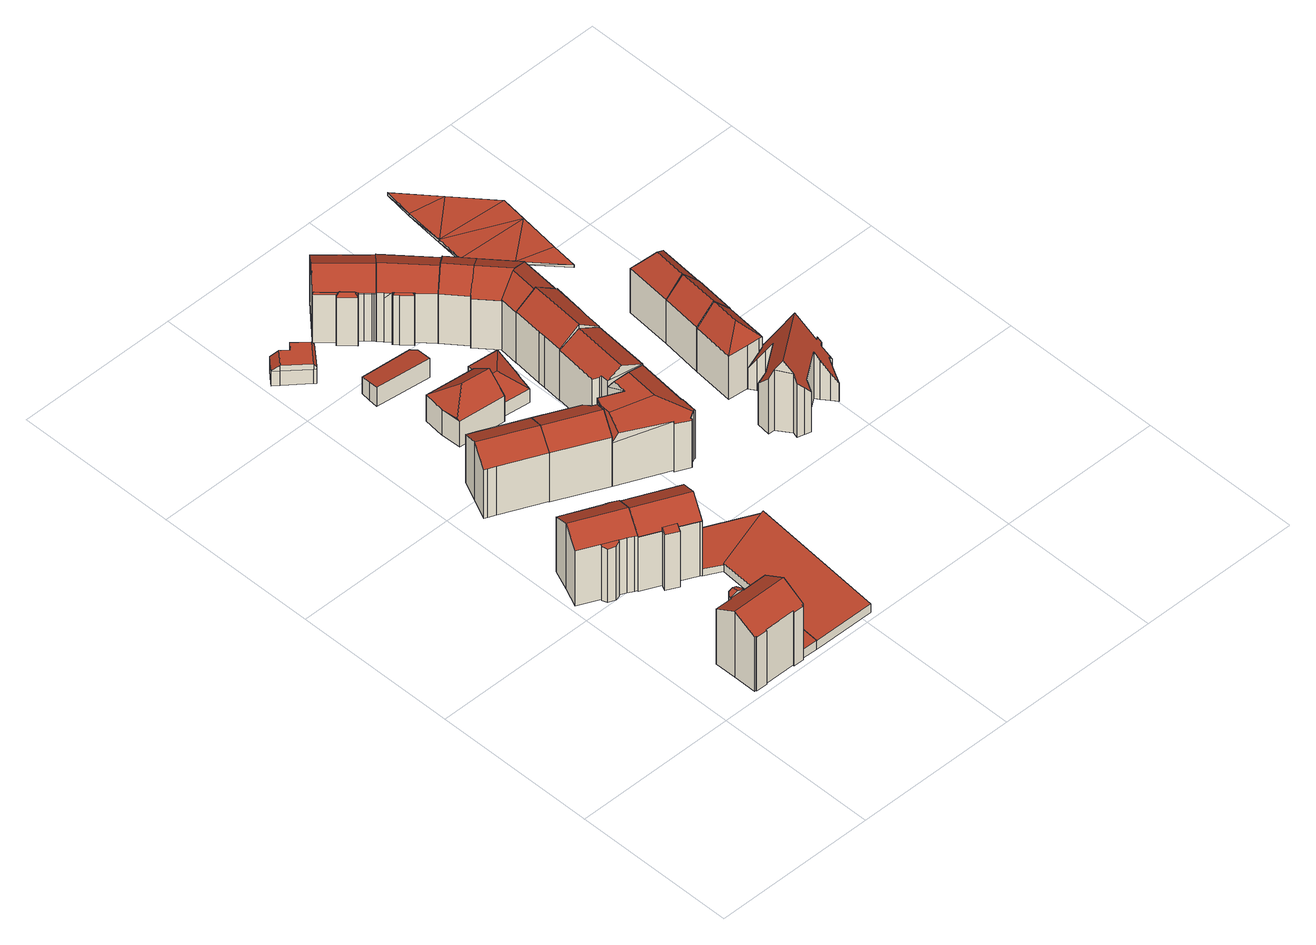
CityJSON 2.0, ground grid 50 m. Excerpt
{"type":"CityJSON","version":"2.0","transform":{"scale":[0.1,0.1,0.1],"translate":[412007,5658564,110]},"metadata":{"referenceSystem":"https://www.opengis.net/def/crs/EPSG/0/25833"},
"CityObjects":{
"building1":{"type":"Building","attributes":{"Gemeindeschluessel":14612000,"Geometrietyp2DReferenz":"3000","function":"31001_9998","roofType":"9999"},"children":["building1-1","building1-2"]},
"building1-1":{"type":"BuildingPart","attributes":{"Dachtyp_tdc":"tdcGableRoof","Dachneigung":29.78,"QualitaetDacherkennung":93,"Geometrietyp2DReferenz":"3000","measuredHeight":23.38,"roofType":"3100"},"parents":["building1"],"geometry":[{"type":"MultiSurface","lod":"2","boundaries":[[[0,1,2,3,4,5,6,7,8,9,10,11]],[[11,12,13,14,15,16,0]],[[17,18,19,20,21,22,23,24,25,26,27,28,29,30,31,32,33]],[[0,16,32,31]],[[16,15,33,32]],[[15,14,17,33]],[[13,12,19,18]],[[12,11,20,19]],[[11,10,21,20]],[[10,9,22,21]],[[9,8,23,22]],[[8,7,24,23]],[[7,6,25,24]],[[6,5,26,25]],[[5,4,27,26]],[[4,3,28,27]],[[3,2,29,28]],[[2,1,30,29]],[[1,0,31,30]]],"semantics":{"surfaces":[{"type":"RoofSurface"},{"type":"GroundSurface"},{"type":"WallSurface"}],"values":[0,0,1,2,2,2,2,2,2,2,2,2,2,2,2,2,2,2,2]}}]},
"building1-2":{"type":"BuildingPart","attributes":{"Dachtyp_tdc":"tdcFreeFormRoof","Dachneigung":18.07,"QualitaetDacherkennung":51,"Geometrietyp2DReferenz":"3000","measuredHeight":20.71,"roofType":"5000"},"parents":["building1"],"geometry":[{"type":"MultiSurface","lod":"2","boundaries":[[[34,35,13,18,36]],[[37,38,39,17,14]],[[38,40,41,39]],[[40,42,43,41]],[[42,34,36,43]],[[44,45,40,38,37]],[[35,34,42,45,44]],[[42,40,45]],[[37,35,44]],[[36,18,17,39,41,43]]],"semantics":{"surfaces":[{"type":"WallSurface"},{"type":"RoofSurface"},{"type":"GroundSurface"}],"values":[0,0,0,0,0,1,1,0,0,2]}}]},
"building2":{"type":"Building","attributes":{"Gemeindeschluessel":14612000,"Geometrietyp2DReferenz":"3000","function":"31001_9998","roofType":"9999"},"children":["building2-1","building2-2"]},
"building2-1":{"type":"BuildingPart","attributes":{"Dachtyp_tdc":"tdcPolyFlatRoof","Dachneigung":26.09,"QualitaetDacherkennung":34,"Geometrietyp2DReferenz":"3000","measuredHeight":19.58,"roofType":"2100"},"parents":["building2"],"geometry":[{"type":"MultiSurface","lod":"2","boundaries":[[[46,47,48,49,50]],[[51,52,53,54,55]],[[52,56,57,53]],[[56,58,59,57]],[[58,46,50,59]],[[58,56,52,51,47,46]],[[50,49,54,53,57,59]]],"semantics":{"surfaces":[{"type":"WallSurface"},{"type":"RoofSurface"},{"type":"GroundSurface"}],"values":[0,0,0,0,0,1,2]}}]},
"building2-2":{"type":"BuildingPart","attributes":{"Dachtyp_tdc":"tdcGableRoof","Dachneigung":29.69,"QualitaetDacherkennung":85,"Geometrietyp2DReferenz":"3000","measuredHeight":23.3,"roofType":"3100"},"parents":["building2"],"geometry":[{"type":"MultiSurface","lod":"2","boundaries":[[[60,55,54,61]],[[48,62,63,49]],[[62,64,65,63]],[[64,66,67,65]],[[66,68,69,67]],[[68,70,71,69]],[[70,72,73,71]],[[72,74,75,73]],[[74,76,77,75]],[[76,78,79,77]],[[78,80,81,79]],[[80,82,83,81]],[[82,84,85,83]],[[84,60,61,85]],[[80,78,76,74,72,70,68,66,64]],[[64,62,48,55,60,84,82,80]],[[61,54,49,63,65,67,69,71,73,75,77,79,81,83,85]]],"semantics":{"surfaces":[{"type":"WallSurface"},{"type":"RoofSurface"},{"type":"GroundSurface"}],"values":[0,0,0,0,0,0,0,0,0,0,0,0,0,0,1,1,2]}}]},
"building3":{"type":"Building","attributes":{"Gemeindeschluessel":14612000,"Geometrietyp2DReferenz":"3000","function":"31001_9998","roofType":"9999"},"children":["building3-1","building3-2"]},
"building3-1":{"type":"BuildingPart","attributes":{"Dachtyp_tdc":"tdcPolyFlatRoof","Dachneigung":24.44,"QualitaetDacherkennung":54,"Geometrietyp2DReferenz":"3000","measuredHeight":20.65,"roofType":"2100"},"parents":["building3"],"geometry":[{"type":"MultiSurface","lod":"2","boundaries":[[[86,87,88,89,90]],[[91,92,93,94,95]],[[92,86,90,93]],[[92,91,87,86]],[[90,89,94,93]]],"semantics":{"surfaces":[{"type":"WallSurface"},{"type":"RoofSurface"},{"type":"GroundSurface"}],"values":[0,0,0,1,2]}}]},
"building3-2":{"type":"BuildingPart","attributes":{"Dachtyp_tdc":"tdcGableRoof","Dachneigung":29.99,"QualitaetDacherkennung":83,"Geometrietyp2DReferenz":"3000","measuredHeight":23.32,"roofType":"3100"},"parents":["building3"],"geometry":[{"type":"MultiSurface","lod":"2","boundaries":[[[96,97,98,99]],[[97,100,101,98]],[[100,95,94,101]],[[88,102,103,89]],[[102,104,105,103]],[[104,106,107,105]],[[106,96,99,107]],[[96,108,109,110]],[[111,112,113,114,110,109,115,116,117,118]],[[95,111,118,88]],[[118,117,88]],[[88,117,116,102]],[[102,116,115,104]],[[104,115,109,108,106]],[[97,114,113,100]],[[96,110,114,97]],[[100,113,112,95]],[[112,111,95]],[[106,108,96]],[[99,98,101,94,89,103,105,107]]],"semantics":{"surfaces":[{"type":"WallSurface"},{"type":"RoofSurface"},{"type":"GroundSurface"}],"values":[0,0,0,0,0,0,0,1,1,0,0,0,0,0,0,0,0,0,0,2]}}]},
"building4":{"type":"Building","attributes":{"Dachtyp_tdc":"tdcGableRoof","Gemeindeschluessel":14612000,"Dachneigung":28.58,"QualitaetDacherkennung":85,"Geometrietyp2DReferenz":"3000","measuredHeight":20.86,"function":"31001_9998","roofType":"3100"},"geometry":[{"type":"Solid","lod":"2","boundaries":[[[[119,120,121,122]],[[120,123,124,121]],[[123,125,126,124]],[[125,127,128,126]],[[127,129,130,128]],[[129,131,132,130]],[[131,133,134,132]],[[133,135,136,134]],[[135,137,138,136]],[[137,119,122,138]],[[133,131,129,127,125,123]],[[123,120,119,137,135,133]],[[122,121,124,126,128,130,132,134,136,138]]]],"semantics":{"surfaces":[{"type":"WallSurface"},{"type":"RoofSurface"},{"type":"GroundSurface"}],"values":[[0,0,0,0,0,0,0,0,0,0,1,1,2]]}}]},
"building5":{"type":"Building","attributes":{"Gemeindeschluessel":14612000,"Geometrietyp2DReferenz":"3000","function":"31001_9998","roofType":"9999"},"children":["building5-1","building5-2","building5-3"]},
"building5-1":{"type":"BuildingPart","attributes":{"Dachtyp_tdc":"tdcPolyFlatRoof","Dachneigung":0,"QualitaetDacherkennung":34,"Geometrietyp2DReferenz":"3000","measuredHeight":2.46,"roofType":"1000"},"parents":["building5"],"geometry":[{"type":"MultiSurface","lod":"2","boundaries":[[[139,140,141,142]],[[140,143,144,141]],[[143,145,146,144]],[[143,140,139,145]],[[146,142,141,144]]],"semantics":{"surfaces":[{"type":"WallSurface"},{"type":"RoofSurface"},{"type":"GroundSurface"}],"values":[0,0,0,1,2]}}]},
"building5-2":{"type":"BuildingPart","attributes":{"Dachtyp_tdc":"tdcPolyFlatRoof","Dachneigung":0,"QualitaetDacherkennung":32,"Geometrietyp2DReferenz":"3000","measuredHeight":3,"roofType":"1000"},"parents":["building5"],"geometry":[{"type":"MultiSurface","lod":"2","boundaries":[[[147,148,149,146,145]],[[148,150,151,149]],[[152,153,139,142,154]],[[153,152,150,148,147]],[[146,149,151,154,142]]],"semantics":{"surfaces":[{"type":"WallSurface"},{"type":"RoofSurface"},{"type":"GroundSurface"}],"values":[0,0,0,1,2]}}]},
"building5-3":{"type":"BuildingPart","attributes":{"Dachtyp_tdc":"tdcPolyFlatRoof","Dachneigung":0,"QualitaetDacherkennung":0,"Geometrietyp2DReferenz":"3000","measuredHeight":3.1,"roofType":"9999"},"parents":["building5"],"geometry":[{"type":"MultiSurface","lod":"2","boundaries":[[[155,156,157,158]],[[158,157,21,151,150]],[[157,156,19,21]],[[156,155,152,154,19]],[[150,152,155,158]],[[151,21,19,154]],[[150,151,154,152]]],"semantics":{"surfaces":[{"type":"RoofSurface"},{"type":"WallSurface"},{"type":"GroundSurface"},{"type":"ClosureSurface","isClosure":"1","QuelleClosure":"LoD1Solid"}],"values":[0,1,1,1,1,2,3]}}]},
"building6":{"type":"Building","attributes":{"Dachtyp_tdc":"tdcFreeFormRoof","Gemeindeschluessel":14612000,"Dachneigung":0.249,"QualitaetDacherkennung":55,"Geometrietyp2DReferenz":"3000","measuredHeight":7.06,"function":"31001_9998","roofType":"5000"},"geometry":[{"type":"Solid","lod":"2","boundaries":[[[[159,160,161,162]],[[160,163,164,161]],[[163,165,166,164]],[[165,167,168,166]],[[167,169,170,168]],[[169,171,172,170]],[[171,173,174,172]],[[173,175,176,174]],[[175,177,178,176]],[[177,159,162,178]],[[179,175,180,181,182]],[[183,184,185,186]],[[187,188,179,182,186,185]],[[177,188,187,159]],[[159,187,185,160]],[[175,179,188,177]],[[167,186,182,169]],[[165,183,186,167]],[[160,185,184,163]],[[163,184,183,165]],[[169,182,181,171]],[[171,181,180,173]],[[173,180,175]],[[162,161,164,166,168,170,172,174,176,178]]]],"semantics":{"surfaces":[{"type":"WallSurface"},{"type":"RoofSurface"},{"type":"GroundSurface"}],"values":[[0,0,0,0,0,0,0,0,0,0,1,1,1,0,0,0,0,0,0,0,0,0,0,2]]}}]},
"building7":{"type":"Building","attributes":{"Dachtyp_tdc":"tdcFreeFormRoof","Gemeindeschluessel":14612000,"Dachneigung":28.59,"QualitaetDacherkennung":79,"Geometrietyp2DReferenz":"3000","measuredHeight":20.88,"function":"31001_9998","roofType":"5000"},"geometry":[{"type":"Solid","lod":"2","boundaries":[[[[189,190,191,192]],[[190,193,194,191]],[[193,125,195,194]],[[125,120,196,195]],[[120,197,198,196]],[[197,199,200,198]],[[199,189,192,200]],[[193,201,202,125]],[[189,199,197,120,202,201,190]],[[193,190,201]],[[120,125,202]],[[192,191,194,195,196,198,200]]]],"semantics":{"surfaces":[{"type":"WallSurface"},{"type":"RoofSurface"},{"type":"GroundSurface"}],"values":[[0,0,0,0,0,0,0,1,1,0,0,2]]}}]},
"building8":{"type":"Building","attributes":{"Dachtyp_tdc":"tdcFreeFormRoof","Gemeindeschluessel":14612000,"Dachneigung":38.38,"QualitaetDacherkennung":81,"Geometrietyp2DReferenz":"3000","measuredHeight":14.07,"function":"31001_9998","roofType":"5000"},"geometry":[{"type":"Solid","lod":"2","boundaries":[[[[203,204,205,206]],[[204,207,208,205]],[[207,209,210,208]],[[209,211,212,210]],[[211,213,214,212]],[[213,203,206,214]],[[215,216,204,203]],[[209,217,216,215,213,211]],[[216,217,207,204]],[[209,207,217]],[[203,213,215]],[[206,205,208,210,212,214]]]],"semantics":{"surfaces":[{"type":"WallSurface"},{"type":"RoofSurface"},{"type":"GroundSurface"}],"values":[[0,0,0,0,0,0,1,1,1,0,0,2]]}}]},
"building9":{"type":"Building","attributes":{"Dachtyp_tdc":"tdcPolyFlatRoof","Gemeindeschluessel":14612000,"Dachneigung":7.14,"QualitaetDacherkennung":76,"Geometrietyp2DReferenz":"3000","measuredHeight":6.62,"function":"31001_9998","roofType":"2100"},"geometry":[{"type":"Solid","lod":"2","boundaries":[[[[218,219,220,221,222,223,224]],[[225,226,219,218]],[[226,227,220,219]],[[227,228,221,220]],[[228,229,222,221]],[[229,230,223,222]],[[230,231,224,223]],[[231,225,218,224]],[[231,230,229,228,227,226,225]]]],"semantics":{"surfaces":[{"type":"GroundSurface"},{"type":"WallSurface"},{"type":"RoofSurface"}],"values":[[0,1,1,1,1,1,1,1,2]]}}]},
"building10":{"type":"Building","attributes":{"Dachtyp_tdc":"tdcFreeFormRoof","Gemeindeschluessel":14612000,"Dachneigung":22.55,"QualitaetDacherkennung":48,"Geometrietyp2DReferenz":"3000","measuredHeight":20.6,"function":"31001_9998","roofType":"5000"},"geometry":[{"type":"Solid","lod":"2","boundaries":[[[[232,233,234]],[[235,236,237]],[[236,238,239]],[[240,194,191,241,242,243,244,245,246,247,248,249,250,251]],[[238,236,194,240]],[[236,235,191,194]],[[235,252,241,191]],[[252,253,242,241]],[[253,254,243,242]],[[254,255,244,243]],[[255,256,245,244]],[[256,257,246,245]],[[257,233,247,246]],[[233,232,248,247]],[[232,258,249,248]],[[258,259,250,249]],[[259,260,251,250]],[[260,238,240,251]],[[255,261,262,263,234,233,257,256]],[[232,234,263,264,239,238,260,259,258]],[[239,264,237,236]],[[262,261,254,253,265]],[[263,262,265,252,235,237,264]],[[253,252,265]],[[255,254,261]]]],"semantics":{"surfaces":[{"type":"WallSurface"},{"type":"GroundSurface"},{"type":"RoofSurface"}],"values":[[0,0,0,1,0,0,0,0,0,0,0,0,0,0,0,0,0,0,2,2,2,2,2,0,0]]}}]},
"building11":{"type":"Building","attributes":{"Dachtyp_tdc":"tdcFreeFormRoof","Gemeindeschluessel":14612000,"Dachneigung":38.34,"QualitaetDacherkennung":35,"Geometrietyp2DReferenz":"3000","measuredHeight":9.65,"function":"31001_9998","roofType":"5000"},"geometry":[{"type":"Solid","lod":"2","boundaries":[[[[266,267,268,269]],[[267,270,271,268]],[[270,272,273,271]],[[272,274,275,273]],[[274,276,277,275]],[[276,278,279,277]],[[278,280,281,279]],[[280,282,283,281]],[[282,284,285,283]],[[284,266,269,285]],[[278,276,274,272,270,286,287,288]],[[287,286,267,266,284,289]],[[280,288,287,289,282]],[[270,267,286]],[[280,278,288]],[[284,282,289]],[[269,268,271,273,275,277,279,281,283,285]]]],"semantics":{"surfaces":[{"type":"WallSurface"},{"type":"RoofSurface"},{"type":"GroundSurface"}],"values":[[0,0,0,0,0,0,0,0,0,0,1,1,1,0,0,0,2]]}}]},
"building12":{"type":"Building","attributes":{"Gemeindeschluessel":14612000,"Geometrietyp2DReferenz":"3000","function":"31001_9998","roofType":"9999"},"children":["building12-1","building12-2"]},
"building12-1":{"type":"BuildingPart","attributes":{"Dachtyp_tdc":"tdcFreeFormRoof","Dachneigung":59.27,"QualitaetDacherkennung":36,"Geometrietyp2DReferenz":"3000","measuredHeight":18.38,"roofType":"5000"},"parents":["building12"],"geometry":[{"type":"MultiSurface","lod":"2","boundaries":[[[290,291,292,293]],[[291,294,295,292]],[[294,296,297,298,295]],[[299,300,301,302,303]],[[300,304,305,301]],[[304,290,293,305]],[[306,307,308,309,299,296]],[[306,296,294]],[[307,306,294,291]],[[308,307,291,290]],[[309,308,290,304]],[[304,300,299,309]],[[293,292,295,298,302,301,305]]],"semantics":{"surfaces":[{"type":"WallSurface"},{"type":"RoofSurface"},{"type":"GroundSurface"}],"values":[0,0,0,0,0,0,1,1,1,1,1,1,2]}}]},
"building12-2":{"type":"BuildingPart","attributes":{"Dachtyp_tdc":"tdcGableRoof","Dachneigung":30.02,"QualitaetDacherkennung":78,"Geometrietyp2DReferenz":"3000","measuredHeight":20.95,"roofType":"3100"},"parents":["building12"],"geometry":[{"type":"MultiSurface","lod":"2","boundaries":[[[297,310,311,298]],[[310,312,313,311]],[[312,314,315,313]],[[314,316,317,315]],[[316,318,319,317]],[[318,320,321,319]],[[320,303,302,321]],[[322,323,324,325,326,327,328,329]],[[330,328,327,312]],[[310,330,312]],[[297,296,329,328,330,310]],[[314,326,325,316]],[[312,327,326,314]],[[316,325,324,318]],[[318,324,323,320]],[[320,323,322,299,303]],[[302,298,311,313,315,317,319,321]]],"semantics":{"surfaces":[{"type":"WallSurface"},{"type":"RoofSurface"},{"type":"GroundSurface"}],"values":[0,0,0,0,0,0,0,1,1,0,0,0,0,0,0,0,2]}}]},
"building13":{"type":"Building","attributes":{"Dachtyp_tdc":"tdcFreeFormRoof","Gemeindeschluessel":14612000,"Dachneigung":29.54,"QualitaetDacherkennung":78,"Geometrietyp2DReferenz":"3000","measuredHeight":21.26,"function":"31001_9998","roofType":"5000"},"geometry":[{"type":"Solid","lod":"2","boundaries":[[[[331,332,333,334]],[[332,335,336,333]],[[335,337,338,336]],[[337,339,340,338]],[[339,341,243,340]],[[341,342,242,243]],[[342,331,334,242]],[[341,339,343,344]],[[331,342,344,343,337,335,332]],[[339,337,343]],[[342,341,344]],[[334,333,336,338,340,243,242]]]],"semantics":{"surfaces":[{"type":"WallSurface"},{"type":"RoofSurface"},{"type":"GroundSurface"}],"values":[[0,0,0,0,0,0,0,1,1,0,0,2]]}}]},
"building14":{"type":"Building","attributes":{"Gemeindeschluessel":14612000,"Geometrietyp2DReferenz":"3000","function":"31001_9998","roofType":"9999"},"children":["building14-1","building14-2"]},
"building14-1":{"type":"BuildingPart","attributes":{"Dachtyp_tdc":"tdcGableRoof","Dachneigung":30.3,"QualitaetDacherkennung":77,"Geometrietyp2DReferenz":"3000","measuredHeight":21.16,"roofType":"3100"},"parents":["building14"],"geometry":[{"type":"MultiSurface","lod":"2","boundaries":[[[345,346,347,348,349]],[[346,350,351,347]],[[350,352,353,351]],[[352,354,355,353]],[[354,356,357,355]],[[356,358,359,357]],[[358,360,361,359]],[[360,362,363,361]],[[356,354,352,350]],[[350,346,345,364,365,362,360,358,356]],[[363,366,348,347,351,353,355,357,359,361]]],"semantics":{"surfaces":[{"type":"WallSurface"},{"type":"RoofSurface"},{"type":"GroundSurface"}],"values":[0,0,0,0,0,0,0,0,1,1,2]}}]},
"building14-2":{"type":"BuildingPart","attributes":{"Dachtyp_tdc":"tdcFreeFormRoof","Dachneigung":47.3,"QualitaetDacherkennung":53,"Geometrietyp2DReferenz":"3000","measuredHeight":18.13,"roofType":"5000"},"parents":["building14"],"geometry":[{"type":"MultiSurface","lod":"2","boundaries":[[[367,368,366,369]],[[368,370,371,366]],[[370,349,348,371]],[[367,372,373]],[[372,374,375,376,377,373]],[[375,378,376]],[[378,368,377,376]],[[368,364,379,349,370,368,367,373,377]],[[348,366,363,380,381,382,369,366,371]],[[378,375,380,363,362]],[[375,374,381,380]],[[374,372,382,381]],[[372,367,369,382]]],"semantics":{"surfaces":[{"type":"WallSurface"},{"type":"RoofSurface"},{"type":"GroundSurface"}],"values":[0,0,0,1,1,1,1,1,2,0,0,0,0]}}]},
"building15":{"type":"Building","attributes":{"Dachtyp_tdc":"tdcGableRoof","Gemeindeschluessel":14612000,"Dachneigung":36.85,"QualitaetDacherkennung":88,"Geometrietyp2DReferenz":"3000","measuredHeight":22.96,"function":"31001_9998","roofType":"3100"},"geometry":[{"type":"Solid","lod":"2","boundaries":[[[[383,384,385,386]],[[384,387,388,385]],[[387,389,390,388]],[[389,391,392,390]],[[391,393,394,392]],[[393,395,396,394]],[[395,397,398,396]],[[397,399,400,398]],[[399,401,402,400]],[[401,383,386,402]],[[397,395,393,391,389,387]],[[387,384,383,401,399,397]],[[386,385,388,390,392,394,396,398,400,402]]]],"semantics":{"surfaces":[{"type":"WallSurface"},{"type":"RoofSurface"},{"type":"GroundSurface"}],"values":[[0,0,0,0,0,0,0,0,0,0,1,1,2]]}}]},
"building16":{"type":"Building","attributes":{"Gemeindeschluessel":14612000,"Geometrietyp2DReferenz":"3000","function":"31001_9998","roofType":"9999"},"children":["building16-1","building16-2","building16-3"]},
"building16-1":{"type":"BuildingPart","attributes":{"Dachtyp_tdc":"tdcGableRoof","Dachneigung":31.55,"QualitaetDacherkennung":74,"Geometrietyp2DReferenz":"3000","measuredHeight":21.58,"roofType":"3100"},"parents":["building16"],"geometry":[{"type":"MultiSurface","lod":"2","boundaries":[[[403,404,405,406,407]],[[408,409,410,411]],[[409,403,407,410]],[[403,409,412]],[[404,403,412,413]],[[409,408,414,413,412]],[[407,406,411,410]]],"semantics":{"surfaces":[{"type":"WallSurface"},{"type":"RoofSurface"},{"type":"GroundSurface"}],"values":[0,0,0,0,1,1,2]}}]},
"building16-2":{"type":"BuildingPart","attributes":{"Dachtyp_tdc":"tdcGableRoof","Dachneigung":29.63,"QualitaetDacherkennung":81,"Geometrietyp2DReferenz":"3000","measuredHeight":21.57,"roofType":"3100"},"parents":["building16"],"geometry":[{"type":"MultiSurface","lod":"2","boundaries":[[[415,416,359,417,418]],[[416,419,355,359]],[[419,420,421,422,355]],[[419,416,423]],[[416,415,424,425,423]],[[420,419,423,425]],[[417,359,355,422]]],"semantics":{"surfaces":[{"type":"WallSurface"},{"type":"RoofSurface"},{"type":"GroundSurface"}],"values":[0,0,0,0,1,1,2]}}]},
"building16-3":{"type":"BuildingPart","attributes":{"Dachtyp_tdc":"tdcGableRoof","Dachneigung":30.89,"QualitaetDacherkennung":66,"Geometrietyp2DReferenz":"3000","measuredHeight":21.45,"roofType":"3100"},"parents":["building16"],"geometry":[{"type":"MultiSurface","lod":"2","boundaries":[[[421,420,426,408]],[[427,428,429,415,418]],[[405,428,427]],[[430,417,422,411,406]],[[427,418,417,430]],[[421,408,411,422]],[[405,427,430,406]],[[405,431,414,432,433,424,429,428]],[[420,433,432,426]]],"semantics":{"surfaces":[{"type":"WallSurface"},{"type":"GroundSurface"},{"type":"RoofSurface"}],"values":[0,0,0,1,0,0,0,2,2]}}]},
"building17":{"type":"Building","attributes":{"Dachtyp_tdc":"tdcFreeFormRoof","Gemeindeschluessel":14612000,"Dachneigung":56.9,"QualitaetDacherkennung":58,"Geometrietyp2DReferenz":"3000","measuredHeight":25.04,"function":"31001_9998","roofType":"5000"},"geometry":[{"type":"Solid","lod":"2","boundaries":[[[[434,435,436,437]],[[435,438,439,436]],[[438,440,441,439]],[[440,442,443,441]],[[442,444,445,443]],[[444,446,447,445]],[[446,448,449,447]],[[448,450,451,449]],[[450,452,453,451]],[[452,454,455,453]],[[454,456,457,455]],[[456,458,459,457]],[[458,460,461,459]],[[460,462,463,461]],[[462,464,465,463]],[[464,466,467,465]],[[466,468,469,467]],[[468,470,471,469]],[[470,472,473,471]],[[472,474,475,473]],[[474,476,477,475]],[[476,478,479,477]],[[478,480,481,479]],[[480,482,483,481]],[[482,484,485,483]],[[484,486,487,485]],[[486,488,489,487]],[[488,490,491,489]],[[490,492,493,491]],[[492,434,437,493]],[[492,490,488,486,484,482,480,478,476,474,472,470,468,466,464,494,495,435,434]],[[462,460,458,456,454,452,450,448,446,444,442,440,438,495,494]],[[438,435,495]],[[464,462,494]],[[437,436,439,441,443,445,447,449,451,453,455,457,459,461,463,465,467,469,471,473,475,477,479,481,483,485,487,489,491,493]]]],"semantics":{"surfaces":[{"type":"WallSurface"},{"type":"RoofSurface"},{"type":"GroundSurface"}],"values":[[0,0,0,0,0,0,0,0,0,0,0,0,0,0,0,0,0,0,0,0,0,0,0,0,0,0,0,0,0,0,1,1,0,0,2]]}}]},
"building18":{"type":"Building","attributes":{"Dachtyp_tdc":"tdcHipAndGableRoof","Gemeindeschluessel":14612000,"Dachneigung":48.32,"QualitaetDacherkennung":72,"Geometrietyp2DReferenz":"3000","measuredHeight":21.47,"function":"31001_9998","roofType":"5000"},"geometry":[{"type":"Solid","lod":"2","boundaries":[[[[496,497,498,499]],[[497,500,501,498]],[[500,502,503,501]],[[502,504,505,503]],[[504,506,507,505]],[[506,508,509,507]],[[508,510,511,509]],[[510,496,499,511]],[[506,504,502,500,512]],[[500,497,496,510,512]],[[510,508,506,512]],[[499,498,501,503,505,507,509,511]]]],"semantics":{"surfaces":[{"type":"WallSurface"},{"type":"RoofSurface"},{"type":"GroundSurface"}],"values":[[0,0,0,0,0,0,0,0,1,1,1,2]]}}]},
"building19":{"type":"Building","attributes":{"Dachtyp_tdc":"tdcGableRoof","Gemeindeschluessel":14612000,"Dachneigung":47.4,"QualitaetDacherkennung":79,"Geometrietyp2DReferenz":"3000","measuredHeight":21.48,"function":"31001_9998","roofType":"3100"},"geometry":[{"type":"Solid","lod":"2","boundaries":[[[[513,514,515,509]],[[514,516,517,515]],[[516,518,499,517]],[[518,513,509,499]],[[516,514,519]],[[513,518,510]],[[514,513,510,519]],[[518,516,519,510]],[[509,515,517,499]]]],"semantics":{"surfaces":[{"type":"WallSurface"},{"type":"RoofSurface"},{"type":"GroundSurface"}],"values":[[0,0,0,0,0,0,1,1,2]]}}]},
"building20":{"type":"Building","attributes":{"Dachtyp_tdc":"tdcHipAndGableRoof","Gemeindeschluessel":14612000,"Dachneigung":48.54,"QualitaetDacherkennung":78,"Geometrietyp2DReferenz":"3000","measuredHeight":21.53,"function":"31001_9998","roofType":"5000"},"geometry":[{"type":"Solid","lod":"2","boundaries":[[[[514,520,521,515]],[[520,522,523,521]],[[522,524,517,523]],[[524,514,515,517]],[[522,520,525]],[[514,524,526]],[[520,514,526,525]],[[524,522,525,526]],[[515,521,523,517]]]],"semantics":{"surfaces":[{"type":"WallSurface"},{"type":"RoofSurface"},{"type":"GroundSurface"}],"values":[[0,0,0,0,1,0,1,1,2]]}}]},
"building21":{"type":"Building","attributes":{"Erfassungsdatum_Objekt":"2022-03-29","BodenHoehe":110.85,"gemHoehe":0,"BauwerkHoehe":1,"Gemeindeschluessel":"14612000","Geometrietyp2DReferenz":"3000","measuredHeight":1,"function":"53001_1800"},"geometry":[{"type":"MultiSurface","lod":"2","boundaries":[[[527,528,529]],[[527,529,530]],[[531,532,533]],[[531,533,534]],[[534,535,530]],[[534,530,536]],[[534,536,531]],[[527,530,535]],[[529,528,537]],[[529,537,538]],[[528,527,539]],[[528,539,537]],[[527,535,540]],[[527,540,539]],[[535,534,541]],[[535,541,540]],[[534,533,542]],[[534,542,541]],[[533,532,543]],[[533,543,542]],[[532,531,544]],[[532,544,543]],[[531,536,545]],[[531,545,544]],[[536,530,546]],[[536,546,545]],[[530,529,538]],[[530,538,546]],[[538,537,539]],[[546,538,539]],[[542,543,544]],[[541,542,544]],[[546,540,541]],[[545,546,541]],[[544,545,541]],[[540,546,539]]],"semantics":{"surfaces":[{"type":"RoofSurface"},{"type":"WallSurface"},{"type":"GroundSurface"}],"values":[0,0,0,0,0,0,0,0,1,1,1,1,1,1,1,1,1,1,1,1,1,1,1,1,1,1,1,1,2,2,2,2,2,2,2,2]}}]}
},
"vertices":[
[116,86,256],[117,14,215],[121,14,215],[121,11,212],[155,10,212],[155,14,214],[251,13,214],[251,9,212],[282,8,212],[282,13,214],[287,13,215],[288,85,256],[288,151,218],[213,151,218],[168,152,218],[168,151,218],[116,152,218],[168,152,22],[213,151,22],[288,151,22],[288,85,22],[287,13,22],[282,13,22],[282,8,22],[251,9,22],[251,13,22],[155,14,22],[155,10,22],[121,11,22],[121,14,22],[117,14,22],[116,86,22],[116,152,22],[168,151,22],
[213,159,220],[213,151,220],[213,159,22],[168,152,221],[168,160,221],[168,160,22],[178,169,225],[178,169,22],[203,169,225],[203,169,22],[192,151,229],[192,169,229],
[70,515,215],[72,519,218],[72,519,217],[72,519,22],[70,515,22],[114,499,218],[112,495,215],[112,495,22],[114,499,22],[114,499,217],[98,491,211],[98,491,22],[76,500,210],[76,500,22],
[134,490,217],[134,490,22],[9,548,218],[9,548,22],[35,608,255],[35,608,22],[61,669,217],[61,669,22],[184,613,217],[184,613,22],[185,617,214],[185,617,22],[193,614,214],[193,614,22],[211,605,214],[211,605,22],[217,602,214],[217,602,22],[215,598,217],[215,598,22],[187,538,255],[187,538,22],[159,477,217],[159,477,22],[152,481,217],[152,481,22],
[207,429,220],[215,446,229],[215,446,215],[215,446,23],[207,429,23],[252,429,229],[244,411,220],[244,411,23],[252,429,23],[252,429,215],
[372,527,215],[312,401,215],[312,401,23],[372,527,23],[307,403,215],[307,403,23],[157,473,215],[157,473,23],[159,477,215],[159,477,23],[215,598,215],[215,598,23],[215,598,216],[186,535,256],[342,463,256],[252,429,216],[252,429,217],[307,403,217],[312,401,216],[159,477,220],[157,473,217],[215,446,217],[215,446,216],
[153,1042,192],[281,982,193],[281,982,21],[153,1042,21],[253,921,229],[253,921,21],[225,860,193],[225,860,21],[96,919,193],[96,919,21],[74,929,193],[74,929,21],[65,933,193],[65,933,21],[94,995,229],[94,995,21],[123,1056,192],[123,1056,21],[131,1052,192],[131,1052,21],
[361,373,46],[312,401,46],[312,401,22],[361,373,22],[372,527,46],[372,527,22],[563,436,46],[563,436,22],
[563,436,52],[523,10,52],[523,10,22],[333,12,52],[333,12,22],[344,150,52],[361,373,52],[344,150,22],
[344,150,53],[288,151,53],[287,13,53],[333,12,53],
[109,1674,69],[151,1638,69],[151,1638,18],[109,1674,18],[156,1633,69],[156,1633,18],[106,1573,69],[106,1573,18],[100,1578,69],[100,1578,18],[36,1633,69],[36,1633,18],[18,1648,69],[18,1648,18],[26,1657,69],[26,1657,18],[53,1688,69],[53,1688,18],[92,1655,69],[92,1655,18],[70,1673,89],[26,1657,70],[18,1648,70],[36,1633,89],[106,1573,79],[156,1633,80],[151,1638,88],[100,1578,88],[109,1674,89],[92,1655,89],
[410,899,204],[425,892,204],[425,892,20],[410,899,20],[376,789,193],[376,789,20],[225,860,20],[281,982,20],[404,925,193],[404,925,20],[412,903,201],[412,903,20],[405,849,229],[253,920,229],
[198,1219,113],[205,1282,114],[205,1282,22],[198,1219,22],[357,1265,114],[357,1265,22],[346,1160,127],[346,1160,22],[344,1142,112],[344,1142,22],[200,1157,112],[200,1157,22],[200,1165,118],[264,1214,162],[351,1204,162],
[160,1414,11],[163,1442,11],[167,1472,11],[320,1458,11],[333,1441,11],[330,1408,11],[329,1394,11],[160,1414,78],[163,1442,74],[167,1472,70],[320,1458,70],[333,1441,72],[330,1408,76],[329,1394,78],
[568,701,191],[590,713,193],[584,709,196],[425,892,226],[376,789,174],[413,867,226],[526,720,194],[392,781,203],[526,720,20],[492,861,20],[500,931,20],[614,921,20],[596,763,20],[600,763,20],[595,712,20],[590,713,20],[568,701,20],[569,697,20],[566,695,20],[523,715,20],[492,861,226],[500,931,185],[614,921,190],[596,763,192],[600,763,190],[595,712,190],[569,697,189],[566,695,188],[523,715,191],[614,921,191],[547,902,226],[536,798,226],[410,834,226],[497,904,226],
[360,1289,102],[454,1279,102],[454,1279,18],[360,1289,18],[454,1274,101],[454,1274,18],[447,1209,83],[447,1209,18],[445,1194,79],[445,1194,18],[444,1190,78],[444,1190,18],[441,1165,71],[441,1165,18],[440,1149,66],[440,1149,18],[346,1160,66],[346,1160,18],[357,1265,107],[357,1265,18],[454,1278,102],[392,1216,115],[440,1150,67],[352,1221,115],
[236,1635,188],[243,1642,188],[243,1642,18],[236,1635,18],[199,1684,188],[199,1684,18],[205,1690,188],[205,1690,184],[205,1690,18],[286,1608,188],[278,1600,188],[278,1600,18],[286,1608,18],[286,1608,184],[274,1596,188],[274,1596,18],[205,1684,194],[248,1642,193],[248,1635,201],[274,1608,201],
[297,1792,184],[297,1792,18],[417,1677,184],[417,1677,18],[318,1576,184],[318,1576,18],[315,1579,184],[315,1579,18],[311,1583,184],[311,1583,18],[297,1597,184],[297,1597,18],[286,1608,189],[297,1597,189],[311,1583,189],[315,1579,189],[318,1576,189],[366,1624,227],[249,1739,227],[205,1690,190],[297,1792,186],
[502,956,206],[497,956,203],[497,956,20],[502,956,20],[485,970,195],[485,970,20],[498,1101,196],[498,1101,20],[629,1091,194],[629,1091,20],[614,921,194],[500,931,206],[562,1096,233],[546,927,233],
[331,1561,190],[318,1576,190],[318,1576,17],[331,1561,17],[331,1561,170],[367,1625,228],[367,1625,17],[417,1677,186],[417,1677,17],[527,1550,188],[527,1550,17],[474,1505,228],[474,1505,17],[424,1461,192],[424,1461,17],[385,1504,191],[385,1504,17],[384,1504,191],[384,1504,17],[345,1547,190],[346,1545,190],[346,1545,17],
[340,1540,193],[346,1545,193],[340,1540,17],[332,1560,171],[332,1560,17],[341,1537,193],[344,1539,196],[352,1525,193],[377,1497,193],[377,1504,198],[346,1539,198],[384,1504,193],[331,1561,169],[377,1497,17],[352,1525,17],[341,1537,17],
[635,1147,196],[629,1091,197],[629,1091,18],[635,1147,18],[562,1096,247],[562,1096,18],[498,1101,199],[498,1101,18],[504,1160,199],[504,1160,18],[506,1181,199],[506,1181,18],[515,1274,198],[515,1274,18],[579,1268,247],[579,1268,18],[648,1262,196],[648,1262,18],[638,1169,196],[638,1169,18],
[515,1274,194],[522,1332,194],[522,1332,191],[522,1332,17],[515,1274,17],[661,1391,191],[648,1262,191],[648,1262,17],[661,1391,17],[579,1268,233],[589,1360,233],[594,1363,230],
[477,1397,193],[424,1461,193],[477,1397,17],[477,1397,191],[527,1550,193],[583,1484,192],[583,1484,191],[583,1484,17],[477,1507,233],[511,1425,218],[531,1442,233],
[661,1391,192],[471,1392,191],[471,1392,192],[477,1397,195],[471,1392,17],[527,1334,194],[598,1364,232],[532,1442,232],
[832,587,208],[836,605,227],[836,605,18],[832,587,18],[808,646,232],[808,646,18],[789,646,214],[789,646,18],[794,688,164],[794,688,18],[819,686,190],[819,686,18],[901,744,192],[901,744,18],[890,759,163],[890,759,18],[878,777,127],[878,777,18],[864,797,90],[864,797,18],[900,793,128],[900,793,18],[910,792,139],[910,792,18],[911,802,127],[911,802,18],[925,783,164],[925,783,18],[935,768,192],[935,768,18],[995,683,182],[995,683,18],[1003,689,182],[1003,689,18],[1010,680,165],[1010,680,18],[1001,674,165],[1001,674,18],[1005,669,155],[1005,669,18],[1018,650,121],[1018,650,18],[1008,653,133],[1008,653,18],[1003,634,114],[1003,634,18],[996,604,83],[996,604,18],[984,621,114],[984,621,18],[968,643,156],[968,643,18],[958,657,183],[958,657,18],[876,599,184],[876,599,18],[870,576,161],[870,576,18],[852,581,184],[852,581,18],[963,729,268],[821,627,268],
[923,920,175],[911,802,175],[911,802,20],[923,920,20],[910,792,175],[910,792,20],[900,793,175],[900,793,20],[864,797,174],[864,797,20],[803,803,173],[803,803,20],[816,931,173],[816,931,20],[871,926,234],[871,926,20],[862,839,234],
[816,931,175],[830,1056,175],[830,1056,20],[936,1045,176],[936,1045,20],[923,920,176],[884,1050,234],
[844,1198,176],[844,1198,20],[949,1187,175],[949,1187,20],[936,1045,174],[892,1150,235],[882,1051,235],
[767,1531,19],[863,1419,19],[873,1500,19],[889,1626,19],[803,1821,19],[710,1932,19],[697,1841,19],[685,1721,19],[675,1637,19],[899,1706,19],[863,1419,9],[873,1500,9],[767,1531,9],[675,1637,9],[685,1721,9],[697,1841,9],[710,1932,9],[803,1821,9],[899,1706,9],[889,1626,9]
]}
